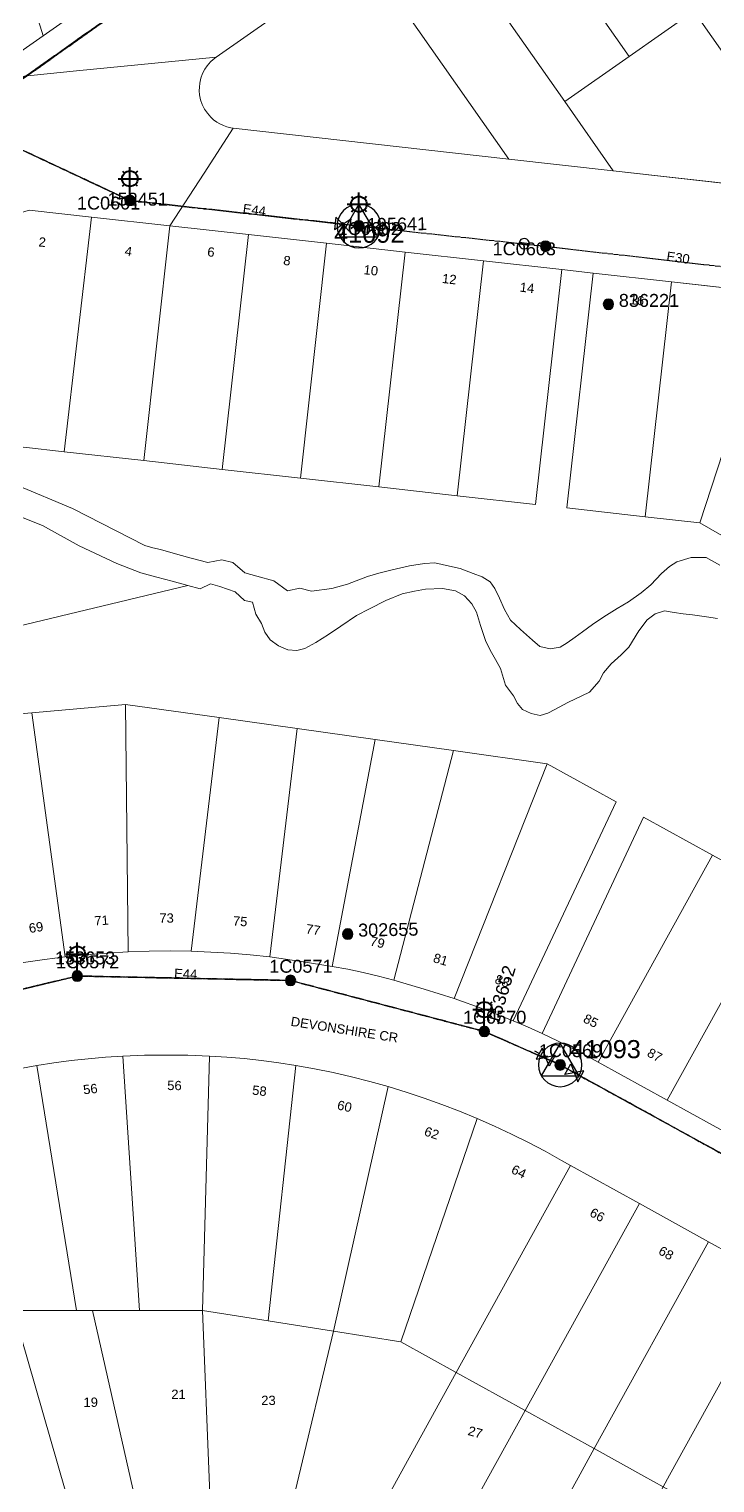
# Model space of a CAD drawing. Header units: metres. Extents: x 299834 to 302538, y 6172833 to 6174390.
# Drawn here: x 300618 to 300750.6, y 6173502.1 to 6173783.4 of the extents above; entities that cross this region are included whole.
import ezdxf
from ezdxf.enums import TextEntityAlignment as Align

# ---------------------------------------------------------------- set-up
doc = ezdxf.new("R2010")
doc.units = ezdxf.units.M
doc.linetypes.add('Cable Exist OH', pattern=[1, 1, 0])
doc.layers.get('0').update_dxf_attribs({"color": 6})
doc.layers.add('Cadastre Land Parcels_SP_EXT', color=9, linetype='Continuous', lineweight=5)
doc.layers.add('Cadastre Roads_SP_EXT', color=9, linetype='Continuous', lineweight=5)
for name, color, linetype in [('Equip_LV_EXT', 7, 'Continuous'), ('Equip_SP_LV_EXT', 7, 'Continuous'), ('Equip_SP_SL_EXT', 7, 'Continuous'), ('Mains_HV_EXT', 7, 'Continuous'), ('Mains_LV_EXT', 7, 'Continuous'), ('Mains_SL_EXT', 7, 'Continuous'), ('Sub_SP_TR_HV_LV_EXT', 7, 'Continuous'), ('SupportsOH_SP_TR_HV_LV_SL_EXT', 7, 'Continuous')]:
    doc.layers.add(name, color=color, linetype=linetype)
doc.styles.add('iecARIAL', font='arial.ttf', dxfattribs={"height": 2})
doc.styles.add('POLE_LABEL', font='arial.ttf')
doc.styles.get("Standard").update_dxf_attribs({"font": 'arial.ttf'})

# ---------------------------------------------------------------- blocks, each defined once
blk = doc.blocks.new('SUB_POLE_EXT')
blk.add_wipeout([(0, 4.22), (0.42, 4.2), (0.83, 4.14), (1.21, 4.05), (1.62, 3.9), (1.99, 3.72), (2.35, 3.51), (2.68, 3.26), (2.99, 2.99), (3.28, 2.66), (3.52, 2.34), (3.76, 1.92), (3.9, 1.62), (4.04, 1.23), (4.18, 0.63), (4.22, 0), (4.18, -0.61), (4.06, -1.15), (3.9, -1.62), (3.58, -2.24), (3.22, -2.73), (2.97, -3.01), (2.68, -3.26), (2.36, -3.5), (2, -3.72), (1.64, -3.89), (1.25, -4.03), (0.82, -4.14), (0.42, -4.2), (0, -4.22), (-0.41, -4.2), (-0.8, -4.15), (-1.21, -4.05), (-1.62, -3.9), (-1.99, -3.73), (-2.35, -3.51), (-2.68, -3.26), (-2.96, -3.02), (-3.23, -2.72), (-3.51, -2.35), (-3.71, -2.01), (-3.91, -1.6), (-4.05, -1.21), (-4.16, -0.76), (-4.22, -0.14), (-4.21, 0.39), (-4.14, 0.83), (-4.03, 1.27), (-3.9, 1.63), (-3.71, 2.02), (-3.5, 2.37), (-3.28, 2.67), (-2.99, 2.99), (-2.68, 3.27), (-2.33, 3.52), (-1.98, 3.73), (-1.63, 3.9), (-1.2, 4.05), (-0.78, 4.15), (-0.4, 4.21)])
blk.add_line((2.16, 0.48), (2.16, 0.48, 0))
blk.add_lwpolyline([(-4.22, 0, 1), (4.22, 0, 1)], format="xyb", close=True)
blk.add_lwpolyline([(2.14, 0.52), (0, 4.22), (-3.66, -2.11), (3.66, -2.11)], close=True)
for tag, height, flags, p in [('ASSET_NUM', 3.5, 8, (2, 2)), ('STREET_CODE', 0.2, 9, (1.5, 0)), ('CONSTRUCTED_VOLTAGE', 0.2, 9, (1.5, -0.2)), ('OPERATING_VOLTAGE', 0.2, 9, (1.5, -0.6)), ('OPERATED_BY', 0.2, 9, (1.5, -0.8)), ('ORIENTATION', 0.2, 9, (1.5, -1.2)), ('OWNED_BY', 0.2, 9, (1.5, -1.4)), ('SECONDARY_VOLTAGE', 0.2, 9, (1.5, -1.6)), ('STATE', 0.2, 9, (1.5, -1.8)), ('SUBSTATION_TYPE', 0.2, 9, (1.5, -2)), ('STREETNAME', 0.2, 9, (1.5, -2.8)), ('NO_PHASES', 0.2, 9, (1.5, -0.4)), ('MAINTAINED_BY', 0.2, 9, (1.5, -1)), ('USAGE', 0.2, 9, (1.5, -2.2)), ('LEGEND', 0.2, 9, (1.5, -2.4)), ('LOCATION', 0.2, 9, (1.5, -2.6)), ('SUBURB', 0.2, 9, (1.5, -3)), ('Z', 0.2, 1, (1.5, -3.4)), ('NOTES', 0.2, 9, (1.5, -3.2))]:
    blk.add_attdef(tag, text='', height=height, dxfattribs=dict(flags=flags)).set_placement(p, align=Align.MIDDLE_LEFT)
blk = doc.blocks.new('LV_OH_LINKS_DISTFUSE_EXT')
for p, q in [((0, 0), (0.96, 0)), ((3.84, 0), (4.8, 0))]:
    blk.add_line(p, q)
blk.add_lwpolyline([(3.84, -1.2), (3.84, 1.2), (0.96, -1.2), (0.96, 1.2)], close=True)
at = {"flags": 9}
for tag, p in [('ACTUAL_STATUS', (0, 0)), ('CONSTRUCTED_VOLTAGE', (0, -0.2)), ('OPERATING_VOLTAGE', (0, -0.6)), ('ORIENTATION', (0, -0.8)), ('OWNED_BY', (0, -1)), ('STATE', (0, -1.2)), ('SWITCH_TYPE', (0, -1.4)), ('NO_PHASES', (0, -0.4)), ('USAGE', (0, -1.6)), ('NOTES', (0, -1.8))]:
    blk.add_attdef(tag, text='', height=0.2, dxfattribs=at).set_placement(p, align=Align.MIDDLE_LEFT)
at = {"flags": 1}
blk.add_attdef('Z', (0, 0), '', height=0.2, dxfattribs=at)
blk = doc.blocks.new('LV_OH_LINKS_CLOSED_EXT')
for p, q in [((-0.17, 4.97), (-0.17, 3)), ((0.17, 4.97), (0.17, 3))]:
    blk.add_line(p, q)
blk.add_lwpolyline([(0, 2.99, 1), (0, 4.98, 1)], format="xyb", close=True)
at = {"flags": 9}
for tag, p in [('ACTUAL_STATUS', (0, 0)), ('CONSTRUCTED_VOLTAGE', (0, -0.2)), ('OPERATING_VOLTAGE', (0, -0.6)), ('ORIENTATION', (0, -0.8)), ('OWNED_BY', (0, -1)), ('STATE', (0, -1.2)), ('SWITCH_TYPE', (0, -1.4)), ('NO_PHASES', (0, -0.4)), ('USAGE', (0, -1.6)), ('NOTES', (0, -1.8))]:
    blk.add_attdef(tag, text='', height=0.2, dxfattribs=at).set_placement(p, align=Align.MIDDLE_LEFT)
at = {"flags": 1}
blk.add_attdef('Z', (0, 0), '', height=0.2, dxfattribs=at)
blk = doc.blocks.new('SL_LANTERN_EXT')
at = {"lineweight": 40}
for p, q in [((-1.46, 5.68), (-1.06, 5.28)), ((0, 1.97), (0, 6.47)), ((1.46, 5.68), (1.06, 5.28)), ((-2.25, 4.22), (2.25, 4.22)), ((-1.46, 2.76), (-1.06, 3.16)), ((1.46, 2.76), (1.06, 3.16)), ((0, 0), (0, 2.72))]:
    blk.add_line(p, q, dxfattribs=at)
blk.add_circle((0, 4.22), 1.5, dxfattribs=at)
at = {"style": 'iecARIAL', "flags": 8}
blk.add_attdef('ASSET_NUM', (1.5, 1.5), '', height=2.5, dxfattribs=at)
for tag, p, height, flags in [('OPERATING_VOLTAGE', (0.98, -1.65), 0.2, 9), ('ORIENTATION', (0.98, -1.85), 0.2, 9), ('OWNED_BY', (0.98, -2.05), 0.2, 9), ('STATE', (0.98, -2.25), 0.2, 9), ('CONSTRUCTED_VOLTAGE', (0.98, -0.65), 0.2, 9), ('CONTROL_TYPE', (0.98, -0.85), 0.2, 9), ('LANTERN_PURPOSE', (0.98, -1.05), 0.2, 9), ('LANTERN_TYPE', (0.98, -1.25), 0.2, 9), ('NO_PHASES', (0.98, -1.45), 0.2, 9), ('USAGE', (0.98, -2.45), 0.2, 9), ('CEXIST', (0.98, -2.65), 0.2, 9), ('CNEW', (0.98, -2.85), 0.2, 9), ('LNUMBER', (2.18, -3.25), 2.5, 8), ('CNUMBER', (0.98, -3.05), 0.2, 9), ('CREMOVE', (0.98, -3.25), 0.2, 9), ('CREPLACE', (0.98, -3.45), 0.2, 9), ('LKINGHEIGHT', (0.98, -3.65), 0.2, 9), ('LBRACKET', (0.98, -3.85), 0.2, 9), ('LBRACKETVOCAB', (0.98, -4.05), 0.2, 9), ('LCATEGORY', (0.98, -4.25), 0.2, 9), ('LCHARGE1', (0.98, -4.45), 0.2, 9), ('LCHARGE1PERCENT', (0.98, -4.65), 0.2, 9), ('LCHARGE2', (0.98, -4.85), 0.2, 9), ('LCHARGE2PERCENT', (0.98, -5.05), 0.2, 9), ('LCHARGE3', (0.98, -5.25), 0.2, 9), ('LCHARGE3PERCENT', (0.98, -5.45), 0.2, 9), ('LEXIST', (0.98, -5.65), 0.2, 9), ('LLAMP', (0.98, -5.85), 0.2, 9), ('LLAMPVOCAB', (0.98, -6.05), 0.2, 9), ('LMAST', (0.98, -6.25), 0.2, 9), ('LMASTVOCAB', (0.98, -6.45), 0.2, 9), ('LNEW', (0.98, -6.65), 0.2, 9), ('LANTNUMBER', (0.98, -6.85), 0.2, 9), ('LOUTREACH', (0.98, -7.25), 0.2, 9), ('LOUTREACHVOCAB', (0.98, -7.45), 0.2, 9), ('LRATECODE', (0.98, -7.65), 0.2, 9), ('LREMOVE', (0.98, -7.85), 0.2, 9), ('LREPLACE', (0.98, -8.05), 0.2, 9), ('LTYPE', (0.98, -8.25), 0.2, 9), ('LTYPEVOCAB', (0.98, -8.45), 0.2, 9), ('STREETNAME', (0.98, -9.25), 0.2, 9), ('SUBURB', (0.98, -9.45), 0.2, 1), ('LEGEND', (0.98, -8.65), 0.2, 9), ('LOCATION', (0.98, -8.85), 0.2, 9), ('NOTES', (0.98, -9.05), 0.2, 9)]:
    blk.add_attdef(tag, p, '', height=height, dxfattribs=dict(flags=flags))
blk = doc.blocks.new('POLE_EXT')
blk.add_hatch(color=256).paths.add_polyline_path([(-1, 0, 1), (1, 0, 1)])
blk.add_lwpolyline([(-1, 0, 1), (1, 0, 1)], format="xyb", close=True)
for tag, height, flags, p in [('pNumber', 2.5, 8, (-17.84, 2.07)), ('OWNED_BY', 0.2, 9, (1.35, -0.4)), ('SPECIAL_USE', 0.2, 9, (1.35, -0.8)), ('STATE', 0.2, 9, (1.35, -1)), ('cLV', 0.2, 9, (1.35, -1.4)), ('hDepth', 0.2, 9, (1.35, -1.6)), ('hDia', 0.2, 9, (1.35, -1.8)), ('cHV', 0.2, 9, (1.35, -2)), ('PARENT', 0.2, 9, (1.35, -0.6)), ('USAGE', 0.2, 9, (1.35, -1.2)), ('LBRACKET', 0.2, 9, (1.35, -2.2)), ('LExisting', 0.2, 9, (1.35, -2.4)), ('LANTNUMBER', 0.2, 9, (1.35, -2.6)), ('LOther', 0.2, 9, (1.35, -2.8)), ('cLinedev', 0.2, 9, (1.35, -3.4)), ('pExisting', 0.2, 9, (1.35, -3.8)), ('pFooting', 0.2, 9, (1.35, -4.4)), ('pNew', 0.2, 9, (1.35, -4.6)), ('pRelocate', 0.2, 9, (1.35, -5)), ('pRemove', 0.2, 9, (1.35, -5.2)), ('pReplace', 0.2, 9, (1.35, -5.4)), ('pStay', 0.2, 9, (1.35, -5.6)), ('LRemove', 0.2, 9, (1.35, -3)), ('LEGEND', 0.2, 9, (1.35, -3.2)), ('LOCATION', 0.2, 9, (1.35, -3.6)), ('PFNUMBER', 0.2, 9, (1.35, -4)), ('NEWPFNUMBER', 0.2, 9, (1.35, -4.2)), ('pType', 0.2, 9, (1.35, -5.8)), ('cspan', 0.2, 9, (1.35, -6)), ('STREETNAME', 0.2, 9, (1.35, -6.2)), ('SUBURB', 0.2, 9, (1.35, -6.4)), ('OPERATED_BY', 0.2, 9, (1.36, -7.01)), ('NOTES', 0.2, 9, (1.35, -6.6)), ('MAINTAINED_BY', 0.2, 9, (1.36, -6.81))]:
    blk.add_attdef(tag, text='', height=height, dxfattribs=dict(flags=flags)).set_placement(p, align=Align.MIDDLE_LEFT)
at = {"style": 'POLE_LABEL'}
for tag, height, flags, p in [('ASSET_NUM', 2.5, 8, (2, 2)), ('STRUCTURE_PLANT_NUMBER', 0.2, 9, (1.35, 0.03)), ('STREET_CODE', 0.2, 9, (1.35, -0.2))]:
    blk.add_attdef(tag, text='', height=height, dxfattribs=dict(at, flags=flags)).set_placement(p, align=Align.MIDDLE_LEFT)
at = {"flags": 1}
blk.add_attdef('Z', (1.35, -7.33), '', height=0.2, dxfattribs=at)

msp = doc.modelspace()

# ---------------------------------------------------------------- linework, layer by layer
at = {"layer": 'Cadastre Land Parcels_SP_EXT', "linetype": 'Continuous'}
for points in [[(300633.16, 6173790.81), (300619.53, 6173834.48), (300607.04, 6173825.74), (300620.67, 6173782.07), (300633.16, 6173790.81)], [(300620.67, 6173782.07), (300607.04, 6173825.74), (300594.56, 6173817.01), (300608.19, 6173773.33), (300620.67, 6173782.07)], [(300746.49, 6173786.81), (300720.26, 6173824.26), (300707.77, 6173815.51), (300734, 6173778.07), (300746.49, 6173786.81)], [(300734, 6173778.07), (300707.77, 6173815.51), (300695.29, 6173806.77), (300721.52, 6173769.32), (300734, 6173778.07)], [(300721.52, 6173769.32), (300695.29, 6173806.77), (300682.81, 6173798.02), (300710.7, 6173758.2), (300730.89, 6173755.94), (300721.52, 6173769.32)], [(300785.19, 6173758.11), (300758.97, 6173795.56), (300746.49, 6173786.81), (300771.27, 6173751.42), (300775.04, 6173751), (300785.19, 6173758.11)], [(300746.49, 6173786.81), (300734, 6173778.07), (300721.52, 6173769.32), (300730.89, 6173755.94), (300771.27, 6173751.42), (300746.49, 6173786.81)], [(300630.06, 6173747), (300617.96, 6173748.35), (300608.46, 6173745.38), (300614.05, 6173701.56), (300616.96, 6173702.47), (300624.78, 6173701.6), (300630.06, 6173747)], [(300645.21, 6173745.31), (300630.06, 6173747), (300624.78, 6173701.6), (300640.13, 6173699.88), (300645.21, 6173745.31)], [(300660.36, 6173743.61), (300645.21, 6173745.31), (300640.13, 6173699.88), (300655.27, 6173698.19), (300660.36, 6173743.61)], [(300675.5, 6173741.92), (300660.36, 6173743.61), (300655.27, 6173698.19), (300670.42, 6173696.49), (300675.5, 6173741.92)], [(300720.94, 6173736.84), (300705.79, 6173738.53), (300700.71, 6173693.1), (300715.86, 6173691.41), (300720.94, 6173736.84)], [(300742.14, 6173734.46), (300727, 6173736.16), (300721.91, 6173690.72), (300737.06, 6173689.03), (300742.14, 6173734.46)], [(300762.16, 6173732.22), (300742.14, 6173734.46), (300737.06, 6173689.03), (300747.66, 6173687.84), (300762.16, 6173732.22)], [(300776.89, 6173723.78), (300762.16, 6173732.22), (300747.66, 6173687.84), (300758.74, 6173681.49), (300776.89, 6173723.78)], [(300629.02, 6173604.31), (300633.06, 6173604.62), (300637.12, 6173604.87), (300636.62, 6173652.73), (300618.5, 6173651.12), (300624.96, 6173603.9), (300629.02, 6173604.31)], [(300654.73, 6173650.18), (300636.62, 6173652.73), (300637.12, 6173604.87), (300641.21, 6173605.02), (300645.25, 6173605.05), (300649.31, 6173604.97), (300654.73, 6173650.18)], [(300616.91, 6173602.79), (300620.94, 6173603.39), (300624.96, 6173603.9), (300618.5, 6173651.12), (300600.59, 6173649.52), (300612.91, 6173602.09), (300616.91, 6173602.79)], [(300669.82, 6173648.05), (300654.73, 6173650.18), (300649.31, 6173604.97), (300653.11, 6173604.82), (300656.92, 6173604.58), (300660.72, 6173604.27), (300664.52, 6173603.88), (300669.82, 6173648.05)], [(300684.91, 6173645.93), (300669.82, 6173648.05), (300664.52, 6173603.88), (300670.56, 6173603.02), (300676.58, 6173602.05), (300684.91, 6173645.93)], [(300700, 6173643.8), (300684.91, 6173645.93), (300676.58, 6173602.05), (300679.58, 6173601.48), (300682.56, 6173600.84), (300685.52, 6173600.13), (300688.47, 6173599.37), (300700, 6173643.8)], [(300718.11, 6173641.25), (300700, 6173643.8), (300688.47, 6173599.37), (300694.32, 6173597.65), (300700.14, 6173595.85), (300718.11, 6173641.25)], [(300731.45, 6173633.88), (300718.11, 6173641.25), (300700.14, 6173595.85), (300705.86, 6173593.74), (300711.54, 6173591.52), (300731.45, 6173633.88)], [(300776.8, 6173608.83), (300763.46, 6173616.2), (300741.35, 6173576.17), (300754.69, 6173568.8), (300776.8, 6173608.83)], [(300636.11, 6173584.69), (300632.77, 6173584.47), (300629.42, 6173584.18), (300626.09, 6173583.81), (300622.76, 6173583.36), (300619.45, 6173582.84), (300627.17, 6173535.46), (300630.22, 6173535.46), (300639.33, 6173535.46), (300636.11, 6173584.69)], [(300652.88, 6173584.7), (300648.68, 6173584.85), (300644.49, 6173584.89), (300640.3, 6173584.84), (300636.11, 6173584.69), (300639.33, 6173535.46), (300651.52, 6173535.45), (300652.88, 6173584.7)], [(300669.54, 6173582.87), (300666.23, 6173583.4), (300662.9, 6173583.85), (300659.56, 6173584.21), (300656.21, 6173584.5), (300652.88, 6173584.7), (300651.52, 6173535.45), (300664.17, 6173533.45), (300669.54, 6173582.87)], [(300619.45, 6173582.84), (300616.01, 6173582.22), (300612.6, 6173581.53), (300609.19, 6173580.76), (300605.82, 6173579.9), (300602.47, 6173578.98), (300614.98, 6173535.47), (300627.17, 6173535.46), (300619.45, 6173582.84)], [(300687.37, 6173578.81), (300683.83, 6173579.79), (300680.29, 6173580.69), (300676.73, 6173581.5), (300673.14, 6173582.22), (300669.54, 6173582.87), (300664.17, 6173533.45), (300676.81, 6173531.46), (300687.37, 6173578.81)], [(300704.59, 6173572.63), (300701.2, 6173574.01), (300697.77, 6173575.31), (300694.32, 6173576.55), (300690.85, 6173577.72), (300687.37, 6173578.81), (300676.81, 6173531.46), (300689.87, 6173529.4), (300704.59, 6173572.63)], [(300722.64, 6173563.53), (300720.93, 6173564.5), (300717.73, 6173566.27), (300714.5, 6173567.96), (300711.24, 6173569.59), (300707.93, 6173571.15), (300704.59, 6173572.63), (300689.87, 6173529.4), (300700.54, 6173523.51), (300722.64, 6173563.53)], [(300735.98, 6173556.16), (300722.64, 6173563.53), (300700.54, 6173523.51), (300713.88, 6173516.14), (300735.98, 6173556.16)], [(300749.32, 6173548.79), (300735.98, 6173556.16), (300713.88, 6173516.14), (300727.22, 6173508.77), (300749.32, 6173548.79)], [(300741.78, 6173503.61), (300762.66, 6173541.42), (300749.32, 6173548.79), (300727.22, 6173508.77), (300736.83, 6173503.46), (300740.56, 6173501.4), (300741.78, 6173503.61)], [(300759.39, 6173503.97), (300776, 6173534.05), (300762.66, 6173541.42), (300741.78, 6173503.61), (300740.56, 6173501.4), (300753.9, 6173494.03), (300759.39, 6173503.97)], [(300616.88, 6173484.72), (300619.92, 6173485.23), (300622.97, 6173485.67), (300626.03, 6173486.06), (300629.11, 6173486.36), (300624.97, 6173500.73), (300614.98, 6173535.47), (300600.72, 6173529.93), (300609.17, 6173500.48), (300613.86, 6173484.14), (300616.88, 6173484.72)], [(300638.06, 6173501), (300630.22, 6173535.46), (300627.17, 6173535.46), (300614.98, 6173535.47), (300624.97, 6173500.73), (300629.11, 6173486.36), (300633.16, 6173486.6), (300637.22, 6173486.74), (300641.29, 6173486.8), (300638.06, 6173501)], [(300652.85, 6173501.59), (300651.52, 6173535.45), (300639.33, 6173535.46), (300630.22, 6173535.46), (300638.06, 6173501), (300641.29, 6173486.8), (300644.34, 6173486.73), (300647.39, 6173486.58), (300650.43, 6173486.35), (300653.46, 6173486.06), (300652.85, 6173501.59)], [(300669.78, 6173502.07), (300676.81, 6173531.46), (300664.17, 6173533.45), (300651.52, 6173535.45), (300652.85, 6173501.59), (300653.46, 6173486.06), (300656.49, 6173485.7), (300659.51, 6173485.27), (300662.51, 6173484.76), (300665.5, 6173484.16), (300669.78, 6173502.07)], [(300689.03, 6173502.52), (300700.54, 6173523.51), (300689.87, 6173529.4), (300676.81, 6173531.46), (300669.78, 6173502.07), (300665.5, 6173484.16), (300669.45, 6173483.24), (300673.39, 6173482.21), (300677.3, 6173481.11), (300689.03, 6173502.52)], [(300706.54, 6173502.85), (300713.88, 6173516.14), (300700.54, 6173523.51), (300689.03, 6173502.52), (300677.3, 6173481.11), (300680.91, 6173479.89), (300684.48, 6173478.59), (300688.03, 6173477.2), (300691.56, 6173475.72), (300706.54, 6173502.85)], [(300724.09, 6173503.11), (300727.22, 6173508.77), (300713.88, 6173516.14), (300706.54, 6173502.85), (300691.56, 6173475.72), (300694.73, 6173474.26), (300697.88, 6173472.7), (300700.99, 6173471.08), (300705.1, 6173468.75), (300724.09, 6173503.11)], [(300740.56, 6173501.4), (300736.83, 6173503.46), (300727.22, 6173508.77), (300724.09, 6173503.11), (300705.1, 6173468.75), (300718.45, 6173461.38), (300740.56, 6173501.4)]]:
    msp.add_lwpolyline(points, close=True, dxfattribs=at)
for points in [[(300682.81, 6173798.02), (300654.15, 6173777.94), (300653.56, 6173777.49), (300653.03, 6173776.99), (300652.39, 6173776.24), (300651.97, 6173775.63), (300651.52, 6173774.75), (300651.18, 6173773.83), (300650.97, 6173772.87), (300650.89, 6173772.13), (300650.88, 6173771.39), (300650.95, 6173770.66), (300651.14, 6173769.69), (300651.46, 6173768.76), (300651.9, 6173767.88), (300652.45, 6173767.06), (300653.1, 6173766.32), (300653.64, 6173765.82), (300654.24, 6173765.38), (300654.87, 6173765), (300655.54, 6173764.68), (300656.23, 6173764.43), (300656.47, 6173764.36), (300656.71, 6173764.3), (300656.95, 6173764.24), (300657.43, 6173764.16), (300710.7, 6173758.2), (300682.81, 6173798.02)], [(300758.74, 6173681.49), (300747.66, 6173687.84), (300737.06, 6173689.03), (300721.91, 6173690.72), (300727, 6173736.16), (300727, 6173736.16), (300720.94, 6173736.84), (300715.86, 6173691.41), (300700.71, 6173693.1), (300685.57, 6173694.8), (300670.42, 6173696.49), (300655.27, 6173698.19), (300640.13, 6173699.88), (300624.78, 6173701.6), (300616.96, 6173702.47)], [(300758.74, 6173681.49), (300747.66, 6173687.84), (300737.06, 6173689.03), (300721.91, 6173690.72), (300727, 6173736.16), (300727, 6173736.16), (300720.94, 6173736.84), (300715.86, 6173691.41), (300700.71, 6173693.1), (300685.57, 6173694.8), (300670.42, 6173696.49), (300655.27, 6173698.19), (300640.13, 6173699.88), (300624.78, 6173701.6), (300616.96, 6173702.47)], [(300615.62, 6173695.1), (300626.4, 6173690.61), (300640.36, 6173683.45), (300641.9, 6173683.04), (300643.4, 6173682.67), (300646.72, 6173681.74), (300649.33, 6173680.99), (300652.55, 6173680.15), (300655.23, 6173680.7), (300657.34, 6173680.15), (300659.68, 6173678.19), (300661.99, 6173677.54), (300665.31, 6173676.6), (300667.94, 6173674.66), (300670.33, 6173675.2), (300672.54, 6173674.65), (300676.53, 6173675.12), (300679.51, 6173675.98), (300683.38, 6173677.45), (300685.56, 6173678.1), (300688.15, 6173678.75), (300691.53, 6173679.51), (300694.42, 6173679.97), (300696.41, 6173680.11), (300699.22, 6173679.46), (300701.33, 6173679), (300703.85, 6173678.05), (300705.56, 6173677.39), (300707.08, 6173676.42), (300708, 6173675.14), (300708.94, 6173673.25), (300709.88, 6173671.07), (300711.02, 6173669), (300712.95, 6173667.24), (300715.29, 6173665.18), (300716.71, 6173663.91), (300718.72, 6173663.45), (300720.61, 6173663.79), (300722, 6173664.62), (300723.57, 6173665.74), (300724.95, 6173666.77), (300726.92, 6173668.21), (300729.09, 6173669.65), (300731.66, 6173671.3), (300733.83, 6173672.54), (300736.3, 6173674.29), (300738.16, 6173675.82), (300740.22, 6173678.06), (300741.79, 6173679.39), (300743.17, 6173680.31), (300745.96, 6173681.17), (300748.85, 6173681.12), (300751.48, 6173679.68)], [(300615.62, 6173695.1), (300626.4, 6173690.61), (300640.36, 6173683.45), (300641.9, 6173683.04), (300643.4, 6173682.67), (300646.72, 6173681.74), (300649.33, 6173680.99), (300652.55, 6173680.15), (300655.23, 6173680.7), (300657.34, 6173680.15), (300659.68, 6173678.19), (300661.99, 6173677.54), (300665.31, 6173676.6), (300667.94, 6173674.66), (300670.33, 6173675.2), (300672.54, 6173674.65), (300676.53, 6173675.12), (300679.51, 6173675.98), (300683.38, 6173677.45), (300685.56, 6173678.1), (300688.15, 6173678.75), (300691.53, 6173679.51), (300694.42, 6173679.97), (300696.41, 6173680.11), (300699.22, 6173679.46), (300701.33, 6173679), (300703.85, 6173678.05), (300705.56, 6173677.39), (300707.08, 6173676.42), (300708, 6173675.14), (300708.94, 6173673.25), (300709.88, 6173671.07), (300711.02, 6173669), (300712.95, 6173667.24), (300715.29, 6173665.18), (300716.71, 6173663.91), (300718.72, 6173663.45), (300720.61, 6173663.79), (300722, 6173664.62), (300723.57, 6173665.74), (300724.95, 6173666.77), (300726.92, 6173668.21), (300729.09, 6173669.65), (300731.66, 6173671.3), (300733.83, 6173672.54), (300736.3, 6173674.29), (300738.16, 6173675.82), (300740.22, 6173678.06), (300741.79, 6173679.39), (300743.17, 6173680.31), (300745.96, 6173681.17), (300748.85, 6173681.12), (300751.48, 6173679.68)], [(300490.57, 6173637.77), (300648.67, 6173675.74), (300645.65, 6173676.58), (300642.64, 6173677.33), (300639.59, 6173678.18), (300634.93, 6173680), (300627.66, 6173683.37), (300620.58, 6173687.34), (300614.24, 6173689.83)], [(300490.57, 6173637.77), (300648.67, 6173675.74), (300645.65, 6173676.58), (300642.64, 6173677.33), (300639.59, 6173678.18), (300634.93, 6173680), (300627.66, 6173683.37), (300620.58, 6173687.34), (300614.24, 6173689.83)], [(300751.03, 6173669.33), (300748.92, 6173669.69), (300746.22, 6173670.04), (300744.41, 6173670.21), (300742.71, 6173670.48), (300740.8, 6173670.84), (300739.01, 6173670.21), (300737.43, 6173669.08), (300735.87, 6173666.95), (300733.93, 6173663.81), (300732.45, 6173662.28), (300730.48, 6173660.55), (300729.02, 6173658.82), (300728.15, 6173657.2), (300726.28, 6173655.06), (300722.12, 6173653.09), (300719.64, 6173651.74), (300718.26, 6173651.02), (300716.76, 6173650.59), (300715.06, 6173650.96), (300713.34, 6173651.73), (300712.42, 6173652.91), (300711.59, 6173654.39), (300710.05, 6173656.47), (300709.09, 6173659.65), (300708.16, 6173661.43), (300707.13, 6173663.22), (300706.19, 6173665.1), (300705.24, 6173667.98), (300704.49, 6173670.57), (300703.56, 6173672.15), (300702.13, 6173673.73), (300700.41, 6173674.7), (300697.9, 6173675.15), (300694.6, 6173674.99), (300692.51, 6173674.65), (300690.12, 6173674.1), (300686.94, 6173672.85), (300683.77, 6173671.19), (300681.29, 6173669.94), (300678.23, 6173667.88), (300675.86, 6173666.24), (300673.39, 6173664.69), (300671.3, 6173663.55), (300669.71, 6173663.12), (300668.01, 6173663.29), (300666.19, 6173664.06), (300664.57, 6173665.23), (300663.54, 6173666.71), (300662.91, 6173668.4), (300661.78, 6173670.18), (300661.14, 6173672.47), (300659.63, 6173672.84), (300657.8, 6173674.51), (300654.88, 6173675.55), (300653.07, 6173676.02), (300651.08, 6173675.08), (300648.67, 6173675.74), (300490.57, 6173637.77)], [(300751.03, 6173669.33), (300748.92, 6173669.69), (300746.22, 6173670.04), (300744.41, 6173670.21), (300742.71, 6173670.48), (300740.8, 6173670.84), (300739.01, 6173670.21), (300737.43, 6173669.08), (300735.87, 6173666.95), (300733.93, 6173663.81), (300732.45, 6173662.28), (300730.48, 6173660.55), (300729.02, 6173658.82), (300728.15, 6173657.2), (300726.28, 6173655.06), (300722.12, 6173653.09), (300719.64, 6173651.74), (300718.26, 6173651.02), (300716.76, 6173650.59), (300715.06, 6173650.96), (300713.34, 6173651.73), (300712.42, 6173652.91), (300711.59, 6173654.39), (300710.05, 6173656.47), (300709.09, 6173659.65), (300708.16, 6173661.43), (300707.13, 6173663.22), (300706.19, 6173665.1), (300705.24, 6173667.98), (300704.49, 6173670.57), (300703.56, 6173672.15), (300702.13, 6173673.73), (300700.41, 6173674.7), (300697.9, 6173675.15), (300694.6, 6173674.99), (300692.51, 6173674.65), (300690.12, 6173674.1), (300686.94, 6173672.85), (300683.77, 6173671.19), (300681.29, 6173669.94), (300678.23, 6173667.88), (300675.86, 6173666.24), (300673.39, 6173664.69), (300671.3, 6173663.55), (300669.71, 6173663.12), (300668.01, 6173663.29), (300666.19, 6173664.06), (300664.57, 6173665.23), (300663.54, 6173666.71), (300662.91, 6173668.4), (300661.78, 6173670.18), (300661.14, 6173672.47), (300659.63, 6173672.84), (300657.8, 6173674.51), (300654.88, 6173675.55), (300653.07, 6173676.02), (300651.08, 6173675.08), (300648.67, 6173675.74), (300490.57, 6173637.77)]]:
    msp.add_lwpolyline(points, dxfattribs=at)
at = {"layer": 'Cadastre Roads_SP_EXT', "linetype": 'Continuous'}
for p, q in [((300657.43, 6173764.16), (300651.81, 6173755.49)), ((300710.7, 6173758.2), (300657.43, 6173764.16)), ((300730.89, 6173755.94), (300710.7, 6173758.2)), ((300771.27, 6173751.42), (300730.89, 6173755.94)), ((300651.81, 6173755.49), (300645.21, 6173745.31)), ((300645.21, 6173745.31), (300660.36, 6173743.61)), ((300660.36, 6173743.61), (300675.5, 6173741.92)), ((300705.79, 6173738.53), (300720.94, 6173736.84)), ((300720.94, 6173736.84), (300727, 6173736.16)), ((300727, 6173736.16), (300742.14, 6173734.46)), ((300742.14, 6173734.46), (300762.16, 6173732.22))]:
    msp.add_line(p, q, dxfattribs=at)
msp.add_lwpolyline([(300633.16, 6173790.81), (300620.67, 6173782.07), (300608.19, 6173773.33), (300627.14, 6173775.27), (300654.15, 6173777.94), (300682.81, 6173798.02)], dxfattribs=at)
at = {"layer": 'Mains_HV_EXT', "linetype": 'Cable Exist OH'}
msp.add_lwpolyline([(300903.15, 6173905.35), (300868.65, 6173910.2), (300821.55, 6173914.47), (300797.49, 6173900.55), (300722.21, 6173848.11), (300704.58, 6173835.74), (300679.51, 6173818.14), (300604.94, 6173765.46)], dxfattribs=at)
at = {"layer": 'Mains_LV_EXT', "linetype": 'Cable Exist OH'}
for points in [[(300604.95, 6173765.45), (300641.79, 6173791.64)], [(300637.47, 6173750.2), (300604.95, 6173765.45)], [(300717.82, 6173741.35), (300763.43, 6173736.11)], [(300627.3, 6173600.18), (300584.15, 6173589.83)], [(300668.52, 6173599.32), (300627.3, 6173600.18)], [(300705.98, 6173589.46), (300668.52, 6173599.32)]]:
    msp.add_lwpolyline(points, dxfattribs=at)
at = {"layer": 'Mains_SL_EXT', "linetype": 'Cable Exist OH'}
for points in [[(300605.05, 6173765.45), (300679.35, 6173818.1)], [(300604.95, 6173765.45), (300637.47, 6173750.2)], [(300496.25, 6173553.17), (300509.08, 6173560.74), (300551.06, 6173576.94), (300584.15, 6173589.83), (300627.3, 6173600.18)], [(300627.3, 6173600.18), (300668.52, 6173599.32), (300705.98, 6173589.46)]]:
    msp.add_lwpolyline(points, dxfattribs=at)

# ---------------------------------------------------------------- block references
at = {"layer": 'Equip_SP_LV_EXT', "rotation": 83.21415717141309}
msp.add_blockref('LV_OH_LINKS_CLOSED_EXT', (300717.64, 6173741.37), dxfattribs=at)
at = {"layer": 'Equip_SP_SL_EXT'}
ref = msp.add_blockref('SL_LANTERN_EXT', (300637.47, 6173750.2), dxfattribs=at)
ref.add_attrib('ASSET_NUM', '152451', dxfattribs={"layer": '0', "height": 2.5, "style": 'iecARIAL'}).set_placement((300638.97, 6173751.7), align=Align.TOP_CENTER)
ref = msp.add_blockref('SL_LANTERN_EXT', (300627.3, 6173600.18), dxfattribs=at)
ref.add_attrib('ASSET_NUM', '153653', dxfattribs={"layer": '0', "height": 2.5, "style": 'iecARIAL'}).set_placement((300628.8, 6173601.68), align=Align.BOTTOM_CENTER)
ref = msp.add_blockref('SL_LANTERN_EXT', (300705.98, 6173589.46), dxfattribs=at)
ref.add_attrib('ASSET_NUM', '153652', dxfattribs={"layer": '0', "height": 2.5, "rotation": 73.0294, "style": 'iecARIAL'}).set_placement((300707.49, 6173590.96), align=Align.MIDDLE_LEFT)
at = {"layer": 'Sub_SP_TR_HV_LV_EXT'}
ref = msp.add_blockref('SUB_POLE_EXT', (300681.74, 6173745.27), dxfattribs=at)
ref.add_attrib('ASSET_NUM', '41092', dxfattribs={"layer": '0', "height": 3.5}).set_placement((300683.74, 6173745.52), align=Align.TOP_CENTER)
ref = msp.add_blockref('SUB_POLE_EXT', (300720.64, 6173582.99), dxfattribs=at)
ref.add_attrib('ASSET_NUM', '41093', dxfattribs={"layer": '0', "height": 3.5}).set_placement((300722.64, 6173583.24), align=Align.BOTTOM_LEFT)
at = {"layer": 'SupportsOH_SP_TR_HV_LV_SL_EXT'}
ref = msp.add_blockref('POLE_EXT', (300637.47, 6173750.2), dxfattribs=at)
ref.add_attrib('ASSET_NUM', '1C0601', dxfattribs={"layer": '0', "height": 2.5, "style": 'POLE_LABEL'}).set_placement((300639.47, 6173750.95), align=Align.TOP_RIGHT)
ref = msp.add_blockref('POLE_EXT', (300717.82, 6173741.35), dxfattribs=at)
ref.add_attrib('ASSET_NUM', '1C0603', dxfattribs={"layer": '0', "height": 2.5, "style": 'POLE_LABEL'}).set_placement((300719.82, 6173742.1), align=Align.TOP_RIGHT)
ref = msp.add_blockref('POLE_EXT', (300729.98, 6173730.12), dxfattribs=at)
ref.add_attrib('ASSET_NUM', '836221', dxfattribs={"layer": '0', "height": 2.5, "style": 'POLE_LABEL'}).set_placement((300731.98, 6173730.87), align=Align.MIDDLE_LEFT)
ref = msp.add_blockref('POLE_EXT', (300679.58, 6173608.3), dxfattribs=at)
ref.add_attrib('ASSET_NUM', '302655', dxfattribs={"layer": '0', "height": 2.5, "rotation": 1, "style": 'POLE_LABEL'}).set_placement((300681.58, 6173609.05), align=Align.MIDDLE_LEFT)
ref = msp.add_blockref('POLE_EXT', (300627.3, 6173600.18), dxfattribs=at)
ref.add_attrib('ASSET_NUM', '1C0572', dxfattribs={"layer": '0', "height": 2.5, "style": 'POLE_LABEL'}).set_placement((300629.3, 6173600.93), align=Align.BOTTOM_CENTER)
ref = msp.add_blockref('POLE_EXT', (300668.52, 6173599.32), dxfattribs=at)
ref.add_attrib('ASSET_NUM', '1C0571', dxfattribs={"layer": '0', "height": 2.5, "style": 'POLE_LABEL'}).set_placement((300670.52, 6173600.07), align=Align.BOTTOM_CENTER)
ref = msp.add_blockref('POLE_EXT', (300705.98, 6173589.46), dxfattribs=at)
ref.add_attrib('ASSET_NUM', '1C0570', dxfattribs={"layer": '0', "height": 2.5, "style": 'POLE_LABEL'}).set_placement((300707.98, 6173590.21), align=Align.BOTTOM_CENTER)

# ---------------------------------------------------------------- texts
at = {"layer": 'Cadastre Land Parcels_SP_EXT'}
for s, rotation, p in [('2', 354.7403, (300619.75, 6173741.32)), ('4', 350.5439, (300636.35, 6173739.6)), ('6', 353.49, (300652.35, 6173739.42)), ('8', 353.57, (300667.04, 6173737.75)), ('10', 353.76, (300682.56, 6173735.95)), ('12', 353.58, (300697.73, 6173734.26)), ('14', 353.66, (300712.76, 6173732.58)), ('16', 353.47, (300733.99, 6173730.18)), ('69', 8.664, (300618.07, 6173608.5)), ('71', 4.01, (300630.65, 6173609.94)), ('73', 0.163, (300643.16, 6173610.49)), ('75', 355.64, (300657.32, 6173609.98)), ('77', 351.17, (300671.38, 6173608.48)), ('79', 346.8, (300683.76, 6173606.14)), ('81', 343.4, (300695.94, 6173602.92)), ('83', 339.3, (300707.84, 6173598.87)), ('85', 333.2, (300724.93, 6173591.35)), ('87', 331.2, (300737.28, 6173584.77)), ('56', 6.2988, (300628.53, 6173577.28)), ('56', 359.073, (300644.67, 6173578.13)), ('58', 353.7941, (300661.03, 6173577.25)), ('60', 347.555, (300677.41, 6173574.41)), ('62', 340.9399, (300694.2, 6173569.41)), ('64', 333.8713, (300711.01, 6173562.16)), ('66', 330.9635, (300726.17, 6173553.87)), ('68', 330.8736, (300739.47, 6173546.49)), ('27', 345.0149, (300702.66, 6173511.43))]:
    msp.add_text(s, height=1.8, rotation=rotation, dxfattribs=at).set_placement(p)
for s, p in [('21', (300645.46, 6173518.37)), ('19', (300628.49, 6173516.84)), ('23', (300662.85, 6173517.2))]:
    msp.add_text(s, height=1.8, dxfattribs=at).set_placement(p)
at = {"layer": 'Cadastre Roads_SP_EXT'}
msp.add_text('DEVONSHIRE CR', height=1.8, rotation=351.0919, dxfattribs=at).set_placement((300668.46, 6173590.56))
at = {"layer": 'Mains_LV_EXT'}
for s, rotation, p in [('E44', 352.2081, (300659.2, 6173747.79)), ('E30', 352.006, (300741.11, 6173738.56)), ('E44', 357.3229, (300645.98, 6173599.81))]:
    msp.add_text(s, height=1.8, rotation=rotation, dxfattribs=at).set_placement(p)

# ---------------------------------------------------------------- next in the draw order: linework, layer by layer
at = {"layer": 'Cadastre Land Parcels_SP_EXT', "linetype": 'Continuous'}
for points in [[(300690.65, 6173740.22), (300675.5, 6173741.92), (300670.42, 6173696.49), (300685.57, 6173694.8), (300690.65, 6173740.22)], [(300705.79, 6173738.53), (300690.65, 6173740.22), (300685.57, 6173694.8), (300700.71, 6173693.1), (300705.79, 6173738.53)], [(300750.12, 6173623.57), (300736.78, 6173630.93), (300717.14, 6173589.05), (300720.14, 6173587.62), (300724.1, 6173585.63), (300728.01, 6173583.54), (300750.12, 6173623.57)], [(300763.46, 6173616.2), (300750.12, 6173623.57), (300728.01, 6173583.54), (300741.35, 6173576.17), (300763.46, 6173616.2)]]:
    msp.add_lwpolyline(points, close=True, dxfattribs=at)
msp.add_lwpolyline([(300600.59, 6173649.52), (300618.5, 6173651.12), (300636.62, 6173652.73), (300654.73, 6173650.18), (300669.82, 6173648.05), (300684.91, 6173645.93), (300700, 6173643.8), (300718.11, 6173641.25), (300731.45, 6173633.88), (300711.54, 6173591.52), (300714.35, 6173590.34), (300717.14, 6173589.05), (300736.78, 6173630.93), (300750.12, 6173623.57), (300763.46, 6173616.2)], dxfattribs=at)
msp.add_lwpolyline([(300600.59, 6173649.52), (300618.5, 6173651.12), (300636.62, 6173652.73), (300654.73, 6173650.18), (300669.82, 6173648.05), (300684.91, 6173645.93), (300700, 6173643.8), (300718.11, 6173641.25), (300731.45, 6173633.88), (300711.54, 6173591.52), (300714.35, 6173590.34), (300717.14, 6173589.05), (300736.78, 6173630.93), (300750.12, 6173623.57), (300763.46, 6173616.2)], dxfattribs=at)
at = {"layer": 'Cadastre Roads_SP_EXT', "linetype": 'Continuous'}
for p, q in [((300675.5, 6173741.92), (300690.65, 6173740.22)), ((300690.65, 6173740.22), (300705.79, 6173738.53))]:
    msp.add_line(p, q, dxfattribs=at)
for points in [[(300754.69, 6173568.8), (300741.35, 6173576.17), (300728.01, 6173583.54), (300724.1, 6173585.63), (300720.14, 6173587.62), (300720.14, 6173587.62), (300717.14, 6173589.05), (300714.35, 6173590.34), (300711.54, 6173591.52), (300705.86, 6173593.74), (300700.14, 6173595.85), (300694.32, 6173597.65), (300688.47, 6173599.37), (300685.52, 6173600.13), (300682.56, 6173600.84), (300679.58, 6173601.48), (300676.58, 6173602.05), (300670.56, 6173603.02), (300664.52, 6173603.88), (300660.72, 6173604.27), (300656.92, 6173604.58), (300653.11, 6173604.82), (300649.31, 6173604.97), (300645.25, 6173605.05), (300641.21, 6173605.02), (300637.12, 6173604.87), (300633.06, 6173604.62), (300629.02, 6173604.31), (300624.96, 6173603.9), (300620.94, 6173603.39), (300616.91, 6173602.79)], [(300616.01, 6173582.22), (300619.45, 6173582.84), (300622.76, 6173583.36), (300626.09, 6173583.81), (300629.42, 6173584.18), (300632.77, 6173584.47), (300636.11, 6173584.69), (300640.3, 6173584.84), (300644.49, 6173584.89), (300648.68, 6173584.85), (300652.88, 6173584.7), (300656.21, 6173584.5), (300659.56, 6173584.21), (300662.9, 6173583.85), (300666.23, 6173583.4), (300669.54, 6173582.87), (300673.14, 6173582.22), (300676.73, 6173581.5), (300680.29, 6173580.69), (300683.83, 6173579.79), (300687.37, 6173578.81), (300690.85, 6173577.72), (300694.32, 6173576.55), (300697.77, 6173575.31), (300701.2, 6173574.01), (300704.59, 6173572.63), (300707.93, 6173571.15), (300711.24, 6173569.59), (300714.5, 6173567.96), (300717.73, 6173566.27), (300720.93, 6173564.5), (300722.64, 6173563.53), (300735.98, 6173556.16), (300749.32, 6173548.79), (300762.66, 6173541.42)]]:
    msp.add_lwpolyline(points, dxfattribs=at)
at = {"layer": 'Mains_HV_EXT', "linetype": 'Cable Exist OH'}
for points in [[(300604.94, 6173765.46), (300637.47, 6173750.2), (300681.74, 6173745.27)], [(300551.06, 6173576.94), (300584.15, 6173589.83), (300627.3, 6173600.18), (300668.52, 6173599.32), (300705.98, 6173589.46), (300720.64, 6173582.99)], [(300919.91, 6173505.83), (300839.9, 6173517.17), (300810.58, 6173533.41), (300777.31, 6173551.81), (300720.64, 6173582.99)]]:
    msp.add_lwpolyline(points, dxfattribs=at)
at = {"layer": 'Mains_LV_EXT', "linetype": 'Cable Exist OH'}
for points in [[(300681.74, 6173745.27), (300637.47, 6173750.2)], [(300681.74, 6173745.27), (300717.82, 6173741.35)], [(300720.64, 6173582.99), (300705.98, 6173589.46)], [(300720.64, 6173582.99), (300777.31, 6173551.81)]]:
    msp.add_lwpolyline(points, dxfattribs=at)
at = {"layer": 'Mains_SL_EXT', "linetype": 'Cable Exist OH'}
for points in [[(300637.47, 6173750.2), (300681.74, 6173745.27)], [(300681.74, 6173745.27), (300717.82, 6173741.35), (300763.43, 6173736.11)], [(300705.98, 6173589.46), (300720.64, 6173582.99), (300777.31, 6173551.81)]]:
    msp.add_lwpolyline(points, dxfattribs=at)

# ---------------------------------------------------------------- next in the draw order: block references
at = {"layer": 'Equip_LV_EXT'}
for p, rotation in [((300680.97, 6173745.36), 173.2813227940588), ((300682.52, 6173745.18), 354.6266021793687), ((300719.93, 6173583.34), 151.4626413652405), ((300721.28, 6173582.63), 331.1687571887455)]:
    msp.add_blockref('LV_OH_LINKS_DISTFUSE_EXT', p, dxfattribs=dict(at, rotation=rotation))
at = {"layer": 'Equip_SP_SL_EXT'}
ref = msp.add_blockref('SL_LANTERN_EXT', (300681.74, 6173745.27), dxfattribs=at)
ref.add_attrib('ASSET_NUM', '195641', dxfattribs={"layer": '0', "height": 2.5, "rotation": 1, "style": 'iecARIAL'}).set_placement((300683.24, 6173746.77), align=Align.TOP_LEFT)
at = {"layer": 'SupportsOH_SP_TR_HV_LV_SL_EXT'}
ref = msp.add_blockref('POLE_EXT', (300681.74, 6173745.27), dxfattribs=at)
ref.add_attrib('ASSET_NUM', '1C0602', dxfattribs={"layer": '0', "height": 2.5, "style": 'POLE_LABEL'}).set_placement((300683.74, 6173746.02), align=Align.TOP_CENTER)
ref = msp.add_blockref('POLE_EXT', (300720.64, 6173582.99), dxfattribs=at)
ref.add_attrib('ASSET_NUM', '1C0569', dxfattribs={"layer": '0', "height": 2.5, "style": 'POLE_LABEL'}).set_placement((300722.64, 6173583.74), align=Align.BOTTOM_CENTER)

doc.saveas('drawing.dxf')
